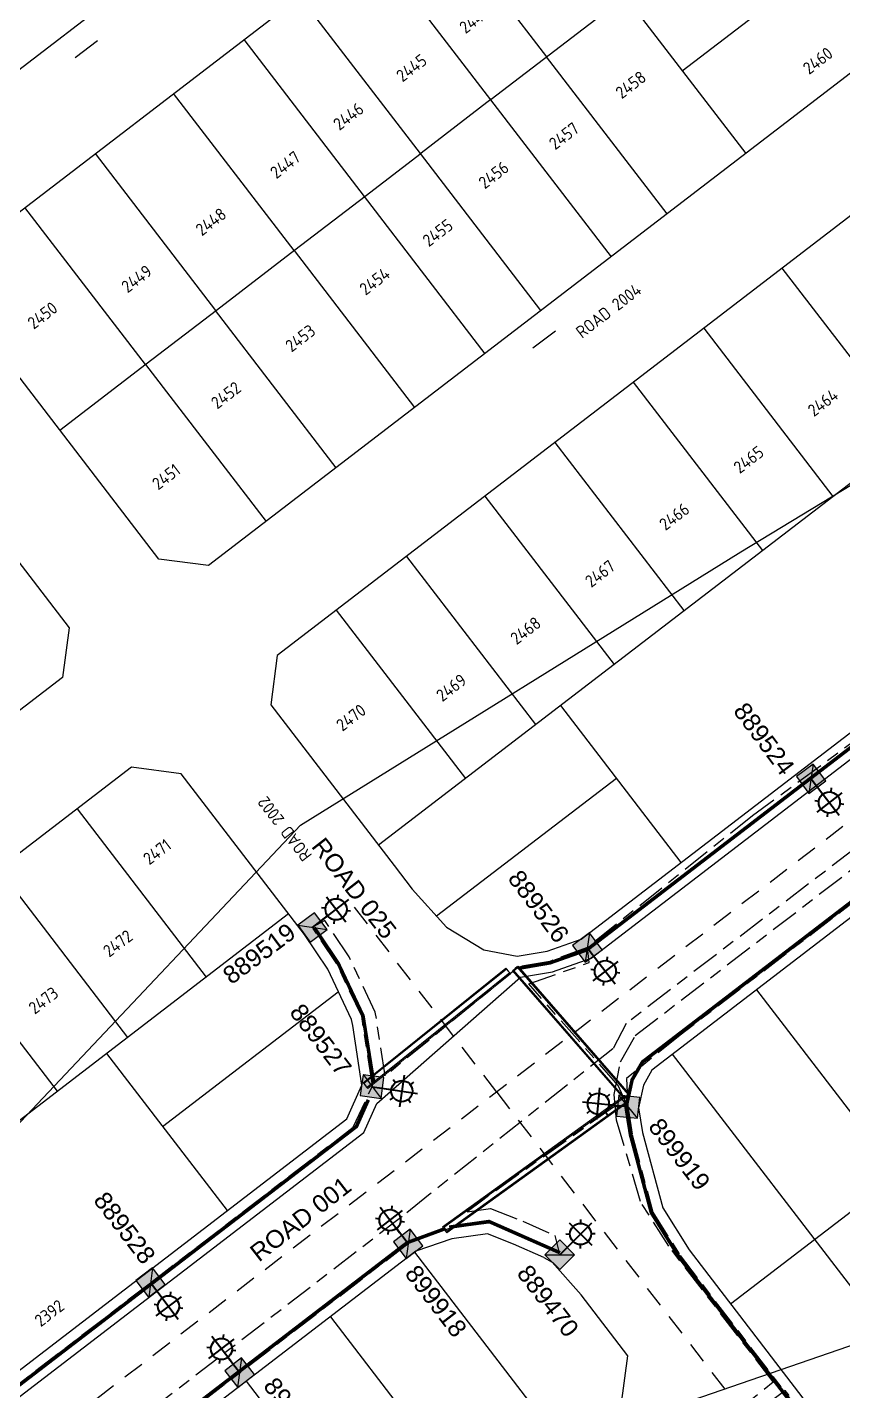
# Model space of a CAD drawing. Extents: x 296374 to 298792, y 6267790 to 6270844.
# Drawn here: x 298209.6 to 298324.9, y 6269736.8 to 6269929.7 of the extents above; entities that cross this region are included whole.
import ezdxf
from ezdxf.enums import TextEntityAlignment as Align

# ---------------------------------------------------------------- set-up
doc = ezdxf.new("R2010")
doc.units = 0
doc.linetypes.add('Cable Exist UG', pattern=[8.2, 4, -1.2, 1.8, -1.2])
doc.linetypes.add('Dash', pattern=[5, 3, -2])
doc.layers.get('0').update_dxf_attribs({"color": 6})
for name, color, linetype in [('_User Miscellaneous7', 7, 'Continuous'), ('_User_SL_Exist', 7, 'Continuous'), ('_User_xref', 6, 'Continuous'), ('Duct_SP_NEW', 2, 'Continuous'), ('Equip_SP_SL_EXT', 7, 'Continuous'), ('Mains_HV_NEW_U97', 2, 'Continuous'), ('Notes', 7, 'Continuous'), ('Notes_SP_MISC', 7, 'Continuous'), ('SupportsUG_SP_LV_SL_EXT', 7, 'Continuous'), ('UG_Details_SP_MISC', 7, 'Continuous'), ('X-Masterplan_LotLayout_P2$0$D-LO-LOTS-FUTURE', 251, 'Continuous'), ('X-Masterplan_LotLayout_P2$0$D-LO-Stage 1', 251, 'Continuous'), ('X-Masterplan_LotLayout_P2$0$D-LO-Stage 24', 251, 'Continuous'), ('X-Masterplan_LotLayout_P2$0$D-RD-Future_BDY', 251, 'Continuous'), ('X-Masterplan_LotLayout_P2$0$D-RD-P1_CL', 251, 'Dash'), ('X-Masterplan_LotLayout_P2$0$D-RD-Stage1_BDY', 251, 'Continuous'), ('X-Masterplan_LotLayout_P2$0$D-RD-Stage24_BDY', 252, 'Continuous'), ('XR-600340-P4-CI-DESIGN (06032016)$0$GN-ANNO-LOT-No.', 251, 'Continuous')]:
    doc.layers.add(name, color=color, linetype=linetype)
doc.layers.add('Viewports', color=6, linetype='Continuous', plot=False)
doc.styles.add('CDD_AN-ISOCP', font='isocp.shx')
doc.styles.add('COLUMN_LABEL', font='arial.ttf')
doc.styles.add('iecARIAL', font='arial.ttf', dxfattribs={"height": 2})
doc.styles.add('POLE_LABEL', font='arial.ttf')
doc.styles.get("Standard").update_dxf_attribs({"font": 'arial.ttf'})
doc.styles.add('XR-600340-P4-CI-DESIGN (06032016)$0$CDD_AN-ISOCP', font='isocp.shx')
doc.linetypes.add('Cable 1', pattern='A,7,-3,["//",Standard,S=1.5,R=0,X=-2.1,Y=-0.7],-0.001', length=10.001)

# ---------------------------------------------------------------- blocks, each defined once
blk = doc.blocks.new('XR-600340-P4-CI-DESIGN (06032016)')
at = {"layer": 'Defpoints', "flags": 128}
for points in [[(298216.33, 6269925.42), (298219.51, 6269927.86)], [(298281.07, 6269884.35), (298284.25, 6269886.78)]]:
    blk.add_lwpolyline(points, dxfattribs=at)
at = {"layer": 'Defpoints', "linetype": 'ByBlock', "insert": (298212.68, 6269747.8), "char_height": 1.75, "attachment_point": 5, "rotation": 37.4542, "style": 'XR-600340-P4-CI-DESIGN (06032016)$0$CDD_AN-ISOCP'}
blk.add_mtext('2392', dxfattribs=at)
at = {"layer": 'XR-600340-P4-CI-DESIGN (06032016)$0$GN-ANNO-LOT-No.', "linetype": 'ByBlock', "char_height": 1.75, "attachment_point": 5, "rotation": 37.4542, "style": 'XR-600340-P4-CI-DESIGN (06032016)$0$CDD_AN-ISOCP'}
for s, insert in [('2444', (298272.83, 6269930.81)), ('2445', (298263.9, 6269923.96)), ('2460', (298321.36, 6269924.98)), ('2458', (298294.91, 6269921.58)), ('2446', (298254.98, 6269917.11)), ('2457', (298285.46, 6269914.34)), ('2447', (298246.05, 6269910.26)), ('2456', (298275.52, 6269908.82)), ('2448', (298235.54, 6269902.2)), ('2455', (298267.61, 6269900.64)), ('2449', (298225.03, 6269894.13)), ('2454', (298258.69, 6269893.79)), ('2450', (298211.71, 6269888.95)), ('2453', (298248.18, 6269885.73)), ('2452', (298237.66, 6269877.66)), ('2464', (298322.09, 6269876.62)), ('2465', (298311.58, 6269868.55)), ('2451', (298229.21, 6269866.13)), ('2466', (298301.07, 6269860.49)), ('2467', (298290.56, 6269852.42)), ('2468', (298280.04, 6269844.36)), ('2469', (298269.53, 6269836.29)), ('2470', (298255.35, 6269832.06)), ('2471', (298227.93, 6269813.07)), ('2472', (298222.37, 6269800.1)), ('2473', (298211.85, 6269792.04))]:
    blk.add_mtext(s, dxfattribs=dict(at, insert=insert))
blk = doc.blocks.new('X-Masterplan_LotLayout_P2')
at = {"layer": 'X-Masterplan_LotLayout_P2$0$D-LO-LOTS-FUTURE'}
for p, q in [((298264.32, 6269756.42), (298285.63, 6269728.65)), ((298252.42, 6269747.29), (298273.73, 6269719.52)), ((298240.52, 6269738.16), (298261.83, 6269710.39))]:
    blk.add_line(p, q, dxfattribs=at)
at = {"layer": 'X-Masterplan_LotLayout_P2$0$D-LO-Stage 1'}
for p, q in [((298309.01, 6269749.11), (298369.3, 6269795.37)), ((298353.2, 6269740.79), (298312.72, 6269793.55)), ((298341.3, 6269731.66), (298300.82, 6269784.42))]:
    blk.add_line(p, q, dxfattribs=at)
at = {"layer": 'X-Masterplan_LotLayout_P2$0$D-LO-Stage 24'}
for p, q in [((298265.96, 6269947.75), (298283, 6269925.53)), ((298258.02, 6269941.66), (298275.07, 6269919.44)), ((298302.18, 6269923.54), (298324.39, 6269940.59)), ((298293.66, 6269934.65), (298311.16, 6269911.84)), ((298265.15, 6269911.83), (298248.11, 6269934.05)), ((298275.18, 6269919.53), (298294.06, 6269934.02)), ((298240.17, 6269927.96), (298257.22, 6269905.75)), ((298300.05, 6269903.32), (298283, 6269925.53)), ((298247.3, 6269898.14), (298230.26, 6269920.35)), ((298275.18, 6269919.53), (298265.26, 6269911.92)), ((298275.07, 6269919.44), (298292.11, 6269897.23)), ((298219.15, 6269911.83), (298236.19, 6269889.62)), ((298257.33, 6269905.83), (298265.26, 6269911.92)), ((298282.2, 6269889.62), (298265.15, 6269911.83)), ((298247.41, 6269898.22), (298257.33, 6269905.83)), ((298257.22, 6269905.75), (298274.26, 6269883.53)), ((298226.28, 6269882.01), (298209.23, 6269904.22)), ((298236.3, 6269889.7), (298247.41, 6269898.22)), ((298247.3, 6269898.14), (298264.34, 6269875.92)), ((298334.59, 6269871.84), (298316.32, 6269895.64)), ((298226.39, 6269882.09), (298236.3, 6269889.7)), ((298253.24, 6269867.4), (298236.19, 6269889.62)), ((298305.22, 6269887.12), (298323.48, 6269863.31)), ((298214.17, 6269872.72), (298226.39, 6269882.09)), ((298226.28, 6269882.01), (298243.32, 6269859.79)), ((298313.56, 6269855.7), (298295.3, 6269879.51)), ((298334.59, 6269871.84), (298259.21, 6269814.01)), ((298302.45, 6269847.18), (298284.19, 6269870.98)), ((298274.27, 6269863.38), (298292.54, 6269839.57)), ((298263.17, 6269854.85), (298281.43, 6269831.05)), ((298253.25, 6269847.24), (298271.51, 6269823.44)), ((298216.6, 6269819.12), (298234.86, 6269795.32)), ((298205.49, 6269810.6), (298223.75, 6269786.8)), ((298246.52, 6269804.27), (298162.16, 6269739.54)), ((298213.83, 6269779.19), (298195.57, 6269802.99))]:
    blk.add_line(p, q, dxfattribs=at)
at = {"layer": 'X-Masterplan_LotLayout_P2$0$D-RD-Future_BDY'}
for points in [[(298284.96, 6269833.76), (298302, 6269811.54)], [(298292.87, 6269823.45), (298267.44, 6269803.94)], [(298228.69, 6269774.2), (298253.54, 6269793.27)], [(298220.78, 6269784.52), (298237.82, 6269762.3)]]:
    blk.add_lwpolyline(points, dxfattribs=at)
at = {"layer": 'X-Masterplan_LotLayout_P2$0$D-RD-P1_CL', "flags": 128}
for points in [[(298408.22, 6269880.56), (297975.57, 6269548.61, -0.138523), (297900.31, 6269518.63), (297148.88, 6269440.3, 0.014342), (297035.12, 6269425.13), (297032.8, 6269424.75)], [(298275.94, 6269779.07), (298397.01, 6269621.26, -0.414214), (298394.61, 6269603.04), (298213.72, 6269464.25)]]:
    blk.add_lwpolyline(points, format="xyb", dxfattribs=at)
blk.add_lwpolyline([(298275.94, 6269779.07), (298255.08, 6269806.25)], dxfattribs=at)
at = {"layer": 'X-Masterplan_LotLayout_P2$0$D-RD-Stage1_BDY'}
blk.add_lwpolyline([(298401.2, 6269850.63), (298397.13, 6269855.91), (298370.86, 6269838.06, 0.014464), (298368.74, 6269836.54), (298297.89, 6269782.17)], format="xyb", dxfattribs=at)
at = {"layer": 'X-Masterplan_LotLayout_P2$0$D-RD-Stage1_BDY', "flags": 128}
for points in [[(298297.89, 6269782.17), (298296.71, 6269780.06), (298296, 6269776.85), (298296.57, 6269773.35), (298299.42, 6269762.7)], [(298282.62, 6269755.65), (298278.3, 6269757.57), (298274.65, 6269759.01), (298269.62, 6269758.3), (298264.51, 6269756.56)], [(298264.51, 6269756.56), (298112, 6269639.55), (298111.07, 6269632.53), (298126.29, 6269612.7), (298133.3, 6269611.78), (298293.56, 6269734.74), (298294.49, 6269741.75), (298287.87, 6269750.37)]]:
    blk.add_lwpolyline(points, dxfattribs=at)
at = {"layer": 'X-Masterplan_LotLayout_P2$0$D-RD-Stage1_BDY'}
for points in [[(298299.42, 6269762.7), (298303.14, 6269756.76)], [(298282.62, 6269755.65), (298283.81, 6269754.99), (298287.87, 6269750.37)], [(298303.14, 6269756.76), (298326.36, 6269726.5)]]:
    blk.add_lwpolyline(points, dxfattribs=at)
at = {"layer": 'X-Masterplan_LotLayout_P2$0$D-RD-Stage24_BDY'}
for points in [[(298170.34, 6269929.84), (298184.34, 6269911.59), (298191.35, 6269910.67), (298285.58, 6269982.96), (298286.5, 6269989.97), (298272.5, 6270008.22), (298258.5, 6270026.47), (298251.49, 6270027.39), (298157.26, 6269955.1), (298156.34, 6269948.09)], [(298201.09, 6269897.98), (298295.32, 6269970.27), (298302.33, 6269969.35), (298330.33, 6269932.85), (298329.4, 6269925.84), (298235.18, 6269853.55), (298228.17, 6269854.47), (298200.17, 6269890.97)], [(298187.47, 6269881.23), (298215.47, 6269844.73), (298214.55, 6269837.72), (298138.13, 6269779.08), (298131.11, 6269780.01), (298103.11, 6269816.5), (298104.04, 6269823.51), (298180.46, 6269882.15)]]:
    blk.add_lwpolyline(points, close=True, dxfattribs=at)
blk.add_lwpolyline([(298361.17, 6269928.79), (298360.56, 6269929.58), (298348.46, 6269920.29), (298244.92, 6269840.85), (298244, 6269833.84), (298261.43, 6269811.12), (298264, 6269807.76), (298268.84, 6269802.39), (298268.84, 6269802.39), (298274.12, 6269799.18), (298278.82, 6269798.28), (298283.07, 6269799.01), (298287.87, 6269800.7), (298384.66, 6269874.96, 0.015634), (298391.73, 6269880.75)], format="xyb", dxfattribs=at)
at = {"layer": 'X-Masterplan_LotLayout_P2$0$D-RD-Stage24_BDY', "flags": 128}
blk.add_lwpolyline([(298183.17, 6269720.37), (298254.73, 6269775.27), (298256.86, 6269780.07), (298255.61, 6269788.48), (298255.4, 6269789.35), (298252.04, 6269796.46), (298248.74, 6269801.38), (298245.3, 6269805.85), (298231.3, 6269824.1), (298224.29, 6269825.03), (298147.86, 6269766.39), (298146.94, 6269759.38), (298176.16, 6269721.29)], close=True, dxfattribs=at)
blk = doc.blocks.new('SL_LANTERN_EXT')
at = {"lineweight": 40}
for p, q in [((0, 1.97), (0, 6.47)), ((-2.25, 4.22), (2.25, 4.22)), ((-1.46, 5.68), (-1.06, 5.28)), ((1.46, 5.68), (1.06, 5.28)), ((-1.46, 2.76), (-1.06, 3.16)), ((0, 0), (0, 2.72)), ((1.46, 2.76), (1.06, 3.16))]:
    blk.add_line(p, q, dxfattribs=at)
blk.add_circle((0, 4.22), 1.5, dxfattribs=at)
at = {"style": 'iecARIAL', "flags": 8}
blk.add_attdef('ASSET_NUM', (1.5, 1.5), '', height=2.5, dxfattribs=at)
for tag, p, height, flags in [('OPERATING_VOLTAGE', (0.98, -1.65), 0.2, 9), ('ORIENTATION', (0.98, -1.85), 0.2, 9), ('OWNED_BY', (0.98, -2.05), 0.2, 9), ('CONSTRUCTED_VOLTAGE', (0.98, -0.65), 0.2, 9), ('CONTROL_TYPE', (0.98, -0.85), 0.2, 9), ('LANTERN_PURPOSE', (0.98, -1.05), 0.2, 9), ('LANTERN_TYPE', (0.98, -1.25), 0.2, 9), ('NO_PHASES', (0.98, -1.45), 0.2, 9), ('LNUMBER', (2.18, -3.25), 2.5, 8), ('STATE', (0.98, -2.25), 0.2, 9), ('USAGE', (0.98, -2.45), 0.2, 9), ('CEXIST', (0.98, -2.65), 0.2, 9), ('CNEW', (0.98, -2.85), 0.2, 9), ('CNUMBER', (0.98, -3.05), 0.2, 9), ('CREMOVE', (0.98, -3.25), 0.2, 9), ('CREPLACE', (0.98, -3.45), 0.2, 9), ('LKINGHEIGHT', (0.98, -3.65), 0.2, 9), ('LBRACKET', (0.98, -3.85), 0.2, 9), ('LBRACKETVOCAB', (0.98, -4.05), 0.2, 9), ('LCATEGORY', (0.98, -4.25), 0.2, 9), ('LCHARGE1', (0.98, -4.45), 0.2, 9), ('LCHARGE1PERCENT', (0.98, -4.65), 0.2, 9), ('LCHARGE2', (0.98, -4.85), 0.2, 9), ('LCHARGE2PERCENT', (0.98, -5.05), 0.2, 9), ('LCHARGE3', (0.98, -5.25), 0.2, 9), ('LCHARGE3PERCENT', (0.98, -5.45), 0.2, 9), ('LEXIST', (0.98, -5.65), 0.2, 9), ('LLAMP', (0.98, -5.85), 0.2, 9), ('LLAMPVOCAB', (0.98, -6.05), 0.2, 9), ('LMAST', (0.98, -6.25), 0.2, 9), ('LMASTVOCAB', (0.98, -6.45), 0.2, 9), ('LNEW', (0.98, -6.65), 0.2, 9), ('LANTNUMBER', (0.98, -6.85), 0.2, 9), ('LOUTREACH', (0.98, -7.25), 0.2, 9), ('LOUTREACHVOCAB', (0.98, -7.45), 0.2, 9), ('LRATECODE', (0.98, -7.65), 0.2, 9), ('LREMOVE', (0.98, -7.85), 0.2, 9), ('STREETNAME', (0.98, -9.25), 0.2, 9), ('SUBURB', (0.98, -9.45), 0.2, 1), ('LREPLACE', (0.98, -8.05), 0.2, 9), ('LTYPE', (0.98, -8.25), 0.2, 9), ('LTYPEVOCAB', (0.98, -8.45), 0.2, 9), ('LEGEND', (0.98, -8.65), 0.2, 9), ('LOCATION', (0.98, -8.85), 0.2, 9), ('NOTES', (0.98, -9.05), 0.2, 9)]:
    blk.add_attdef(tag, p, '', height=height, dxfattribs=dict(flags=flags))
blk = doc.blocks.new('COLUMN_EXT')
blk.add_hatch(color=256).paths.add_polyline_path([(-1.49, 1.48), (-1.49, -1.49), (1.48, -1.49), (1.48, 1.48)])
blk.add_lwpolyline([(-1.49, -1.49), (1.48, -1.49), (1.48, 1.48), (-1.49, 1.48)], close=True)
for tag, height, style, flags, p in [('ASSET_NUM', 2.5, 'COLUMN_LABEL', 8, (2, 2)), ('STRUCTURE_PLANT_NUMBER', 0.2, 'POLE_LABEL', 9, (1.81, 0.03)), ('STREET_CODE', 0.2, 'COLUMN_LABEL', 9, (1.81, -0.2))]:
    blk.add_attdef(tag, text='', height=height, dxfattribs=dict(style=style, flags=flags)).set_placement(p, align=Align.MIDDLE_LEFT)
at = {"flags": 9}
for tag, p in [('COLUMN_TYPE', (1.81, -0.4)), ('OWNED_BY', (1.81, -0.6)), ('STATE', (1.81, -0.8)), ('USAGE', (1.81, -1)), ('STREETNAME', (1.81, -1.6)), ('SUBURB', (1.81, -1.8)), ('LEGEND', (1.81, -1.2)), ('LOCATION', (1.81, -1.4)), ('NOTES', (1.81, -2))]:
    blk.add_attdef(tag, text='', height=0.2, dxfattribs=at).set_placement(p, align=Align.MIDDLE_LEFT)
at = {"flags": 1}
blk.add_attdef('Z', (1.81, -2.35), '', height=0.2, dxfattribs=at)
blk = doc.blocks.new('*U78')
at = {"lineweight": 40}
for p, q in [((-4.19, -2.3), (-4.24, 2.2)), ((-5.69, 1.39), (-5.29, 1)), ((-2.78, 1.43), (-3.17, 1.02)), ((0, 0), (-2.72, -0.03)), ((-1.97, -0.02), (-6.47, -0.07)), ((-5.66, -1.52), (-5.27, -1.12)), ((-2.74, -1.49), (-3.14, -1.1))]:
    blk.add_line(p, q, dxfattribs=at)
blk.add_circle((-4.22, -0.05), 1.5, dxfattribs=at)
at = {"style": 'iecARIAL', "flags": 8}
blk.add_attdef('ASSET_NUM', (1.5, 1.5), '', height=2.5, dxfattribs=at)
for tag, p, height, flags in [('OPERATING_VOLTAGE', (0.98, -1.65), 0.2, 9), ('ORIENTATION', (0.98, -1.85), 0.2, 9), ('OWNED_BY', (0.98, -2.05), 0.2, 9), ('CONSTRUCTED_VOLTAGE', (0.98, -0.65), 0.2, 9), ('CONTROL_TYPE', (0.98, -0.85), 0.2, 9), ('LANTERN_PURPOSE', (0.98, -1.05), 0.2, 9), ('LANTERN_TYPE', (0.98, -1.25), 0.2, 9), ('NO_PHASES', (0.98, -1.45), 0.2, 9), ('LNUMBER', (2.18, -3.25), 2.5, 8), ('STATE', (0.98, -2.25), 0.2, 9), ('USAGE', (0.98, -2.45), 0.2, 9), ('CEXIST', (0.98, -2.65), 0.2, 9), ('CNEW', (0.98, -2.85), 0.2, 9), ('CNUMBER', (0.98, -3.05), 0.2, 9), ('CREMOVE', (0.98, -3.25), 0.2, 9), ('CREPLACE', (0.98, -3.45), 0.2, 9), ('LKINGHEIGHT', (0.98, -3.65), 0.2, 9), ('LBRACKET', (0.98, -3.85), 0.2, 9), ('LBRACKETVOCAB', (0.98, -4.05), 0.2, 9), ('LCATEGORY', (0.98, -4.25), 0.2, 9), ('LCHARGE1', (0.98, -4.45), 0.2, 9), ('LCHARGE1PERCENT', (0.98, -4.65), 0.2, 9), ('LCHARGE2', (0.98, -4.85), 0.2, 9), ('LCHARGE2PERCENT', (0.98, -5.05), 0.2, 9), ('LCHARGE3', (0.98, -5.25), 0.2, 9), ('LCHARGE3PERCENT', (0.98, -5.45), 0.2, 9), ('LEXIST', (0.98, -5.65), 0.2, 9), ('LLAMP', (0.98, -5.85), 0.2, 9), ('LLAMPVOCAB', (0.98, -6.05), 0.2, 9), ('LMAST', (0.98, -6.25), 0.2, 9), ('LMASTVOCAB', (0.98, -6.45), 0.2, 9), ('LNEW', (0.98, -6.65), 0.2, 9), ('LANTNUMBER', (0.98, -6.85), 0.2, 9), ('LOUTREACH', (0.98, -7.25), 0.2, 9), ('LOUTREACHVOCAB', (0.98, -7.45), 0.2, 9), ('LRATECODE', (0.98, -7.65), 0.2, 9), ('LREMOVE', (0.98, -7.85), 0.2, 9), ('STREETNAME', (0.98, -9.25), 0.2, 9), ('SUBURB', (0.98, -9.45), 0.2, 1), ('LREPLACE', (0.98, -8.05), 0.2, 9), ('LTYPE', (0.98, -8.25), 0.2, 9), ('LTYPEVOCAB', (0.98, -8.45), 0.2, 9), ('LEGEND', (0.98, -8.65), 0.2, 9), ('LOCATION', (0.98, -8.85), 0.2, 9), ('NOTES', (0.98, -9.05), 0.2, 9)]:
    blk.add_attdef(tag, p, '', height=height, dxfattribs=dict(flags=flags))
blk = doc.blocks.new('*U79')
at = {"lineweight": 40}
for p, q in [((-1.39, 1.39), (-4.58, 4.57)), ((-4.58, 1.38), (-1.4, 4.57)), ((-2.99, 5.04), (-2.99, 4.48)), ((-5.05, 2.97), (-4.49, 2.97)), ((-0.93, 2.98), (-1.49, 2.98)), ((-2.98, 0.91), (-2.99, 1.48)), ((0, 0), (-1.93, 1.92))]:
    blk.add_line(p, q, dxfattribs=at)
blk.add_circle((-2.99, 2.98), 1.5, dxfattribs=at)
at = {"style": 'iecARIAL', "flags": 8}
blk.add_attdef('ASSET_NUM', (1.5, 1.5), '', height=2.5, dxfattribs=at)
for tag, p, height, flags in [('OPERATING_VOLTAGE', (0.98, -1.65), 0.2, 9), ('ORIENTATION', (0.98, -1.85), 0.2, 9), ('OWNED_BY', (0.98, -2.05), 0.2, 9), ('CONSTRUCTED_VOLTAGE', (0.98, -0.65), 0.2, 9), ('CONTROL_TYPE', (0.98, -0.85), 0.2, 9), ('LANTERN_PURPOSE', (0.98, -1.05), 0.2, 9), ('LANTERN_TYPE', (0.98, -1.25), 0.2, 9), ('NO_PHASES', (0.98, -1.45), 0.2, 9), ('LNUMBER', (2.18, -3.25), 2.5, 8), ('STATE', (0.98, -2.25), 0.2, 9), ('USAGE', (0.98, -2.45), 0.2, 9), ('CEXIST', (0.98, -2.65), 0.2, 9), ('CNEW', (0.98, -2.85), 0.2, 9), ('CNUMBER', (0.98, -3.05), 0.2, 9), ('CREMOVE', (0.98, -3.25), 0.2, 9), ('CREPLACE', (0.98, -3.45), 0.2, 9), ('LKINGHEIGHT', (0.98, -3.65), 0.2, 9), ('LBRACKET', (0.98, -3.85), 0.2, 9), ('LBRACKETVOCAB', (0.98, -4.05), 0.2, 9), ('LCATEGORY', (0.98, -4.25), 0.2, 9), ('LCHARGE1', (0.98, -4.45), 0.2, 9), ('LCHARGE1PERCENT', (0.98, -4.65), 0.2, 9), ('LCHARGE2', (0.98, -4.85), 0.2, 9), ('LCHARGE2PERCENT', (0.98, -5.05), 0.2, 9), ('LCHARGE3', (0.98, -5.25), 0.2, 9), ('LCHARGE3PERCENT', (0.98, -5.45), 0.2, 9), ('LEXIST', (0.98, -5.65), 0.2, 9), ('LLAMP', (0.98, -5.85), 0.2, 9), ('LLAMPVOCAB', (0.98, -6.05), 0.2, 9), ('LMAST', (0.98, -6.25), 0.2, 9), ('LMASTVOCAB', (0.98, -6.45), 0.2, 9), ('LNEW', (0.98, -6.65), 0.2, 9), ('LANTNUMBER', (0.98, -6.85), 0.2, 9), ('LOUTREACH', (0.98, -7.25), 0.2, 9), ('LOUTREACHVOCAB', (0.98, -7.45), 0.2, 9), ('LRATECODE', (0.98, -7.65), 0.2, 9), ('LREMOVE', (0.98, -7.85), 0.2, 9), ('STREETNAME', (0.98, -9.25), 0.2, 9), ('SUBURB', (0.98, -9.45), 0.2, 1), ('LREPLACE', (0.98, -8.05), 0.2, 9), ('LTYPE', (0.98, -8.25), 0.2, 9), ('LTYPEVOCAB', (0.98, -8.45), 0.2, 9), ('LEGEND', (0.98, -8.65), 0.2, 9), ('LOCATION', (0.98, -8.85), 0.2, 9), ('NOTES', (0.98, -9.05), 0.2, 9)]:
    blk.add_attdef(tag, p, '', height=height, dxfattribs=dict(flags=flags))
blk = doc.blocks.new('*U74')
at = {"lineweight": 40}
for p, q in [((-0.02, 1.97), (-0.07, 6.47)), ((-2.3, 4.19), (2.2, 4.24)), ((-1.52, 5.66), (-1.12, 5.27)), ((1.39, 5.69), (1, 5.29)), ((-1.49, 2.74), (-1.1, 3.14)), ((0, 0), (-0.03, 2.72)), ((1.43, 2.78), (1.02, 3.17))]:
    blk.add_line(p, q, dxfattribs=at)
blk.add_circle((-0.05, 4.22), 1.5, dxfattribs=at)
at = {"style": 'iecARIAL', "flags": 8}
blk.add_attdef('ASSET_NUM', (1.5, 1.5), '', height=2.5, dxfattribs=at)
for tag, p, height, flags in [('OPERATING_VOLTAGE', (0.98, -1.65), 0.2, 9), ('ORIENTATION', (0.98, -1.85), 0.2, 9), ('OWNED_BY', (0.98, -2.05), 0.2, 9), ('CONSTRUCTED_VOLTAGE', (0.98, -0.65), 0.2, 9), ('CONTROL_TYPE', (0.98, -0.85), 0.2, 9), ('LANTERN_PURPOSE', (0.98, -1.05), 0.2, 9), ('LANTERN_TYPE', (0.98, -1.25), 0.2, 9), ('NO_PHASES', (0.98, -1.45), 0.2, 9), ('LNUMBER', (2.18, -3.25), 2.5, 8), ('STATE', (0.98, -2.25), 0.2, 9), ('USAGE', (0.98, -2.45), 0.2, 9), ('CEXIST', (0.98, -2.65), 0.2, 9), ('CNEW', (0.98, -2.85), 0.2, 9), ('CNUMBER', (0.98, -3.05), 0.2, 9), ('CREMOVE', (0.98, -3.25), 0.2, 9), ('CREPLACE', (0.98, -3.45), 0.2, 9), ('LKINGHEIGHT', (0.98, -3.65), 0.2, 9), ('LBRACKET', (0.98, -3.85), 0.2, 9), ('LBRACKETVOCAB', (0.98, -4.05), 0.2, 9), ('LCATEGORY', (0.98, -4.25), 0.2, 9), ('LCHARGE1', (0.98, -4.45), 0.2, 9), ('LCHARGE1PERCENT', (0.98, -4.65), 0.2, 9), ('LCHARGE2', (0.98, -4.85), 0.2, 9), ('LCHARGE2PERCENT', (0.98, -5.05), 0.2, 9), ('LCHARGE3', (0.98, -5.25), 0.2, 9), ('LCHARGE3PERCENT', (0.98, -5.45), 0.2, 9), ('LEXIST', (0.98, -5.65), 0.2, 9), ('LLAMP', (0.98, -5.85), 0.2, 9), ('LLAMPVOCAB', (0.98, -6.05), 0.2, 9), ('LMAST', (0.98, -6.25), 0.2, 9), ('LMASTVOCAB', (0.98, -6.45), 0.2, 9), ('LNEW', (0.98, -6.65), 0.2, 9), ('LANTNUMBER', (0.98, -6.85), 0.2, 9), ('LOUTREACH', (0.98, -7.25), 0.2, 9), ('LOUTREACHVOCAB', (0.98, -7.45), 0.2, 9), ('LRATECODE', (0.98, -7.65), 0.2, 9), ('LREMOVE', (0.98, -7.85), 0.2, 9), ('STREETNAME', (0.98, -9.25), 0.2, 9), ('SUBURB', (0.98, -9.45), 0.2, 1), ('LREPLACE', (0.98, -8.05), 0.2, 9), ('LTYPE', (0.98, -8.25), 0.2, 9), ('LTYPEVOCAB', (0.98, -8.45), 0.2, 9), ('LEGEND', (0.98, -8.65), 0.2, 9), ('LOCATION', (0.98, -8.85), 0.2, 9), ('NOTES', (0.98, -9.05), 0.2, 9)]:
    blk.add_attdef(tag, p, '', height=height, dxfattribs=dict(flags=flags))
blk = doc.blocks.new('*U75')
at = {"lineweight": 40}
for p, q in [((-5.78, 0.64), (-5.32, 0.3)), ((-3.8, -2.82), (-4.45, 1.63)), ((-2.89, 1.06), (-3.23, 0.6)), ((0, 0), (-2.64, -0.38)), ((-1.9, -0.27), (-6.35, -0.92)), ((-5.36, -2.25), (-5.02, -1.8)), ((-2.47, -1.83), (-2.92, -1.49))]:
    blk.add_line(p, q, dxfattribs=at)
blk.add_circle((-4.12, -0.6), 1.5, dxfattribs=at)
at = {"style": 'iecARIAL', "flags": 8}
blk.add_attdef('ASSET_NUM', (1.5, 1.5), '', height=2.5, dxfattribs=at)
for tag, p, height, flags in [('OPERATING_VOLTAGE', (0.98, -1.65), 0.2, 9), ('ORIENTATION', (0.98, -1.85), 0.2, 9), ('OWNED_BY', (0.98, -2.05), 0.2, 9), ('CONSTRUCTED_VOLTAGE', (0.98, -0.65), 0.2, 9), ('CONTROL_TYPE', (0.98, -0.85), 0.2, 9), ('LANTERN_PURPOSE', (0.98, -1.05), 0.2, 9), ('LANTERN_TYPE', (0.98, -1.25), 0.2, 9), ('NO_PHASES', (0.98, -1.45), 0.2, 9), ('LNUMBER', (2.18, -3.25), 2.5, 8), ('STATE', (0.98, -2.25), 0.2, 9), ('USAGE', (0.98, -2.45), 0.2, 9), ('CEXIST', (0.98, -2.65), 0.2, 9), ('CNEW', (0.98, -2.85), 0.2, 9), ('CNUMBER', (0.98, -3.05), 0.2, 9), ('CREMOVE', (0.98, -3.25), 0.2, 9), ('CREPLACE', (0.98, -3.45), 0.2, 9), ('LKINGHEIGHT', (0.98, -3.65), 0.2, 9), ('LBRACKET', (0.98, -3.85), 0.2, 9), ('LBRACKETVOCAB', (0.98, -4.05), 0.2, 9), ('LCATEGORY', (0.98, -4.25), 0.2, 9), ('LCHARGE1', (0.98, -4.45), 0.2, 9), ('LCHARGE1PERCENT', (0.98, -4.65), 0.2, 9), ('LCHARGE2', (0.98, -4.85), 0.2, 9), ('LCHARGE2PERCENT', (0.98, -5.05), 0.2, 9), ('LCHARGE3', (0.98, -5.25), 0.2, 9), ('LCHARGE3PERCENT', (0.98, -5.45), 0.2, 9), ('LEXIST', (0.98, -5.65), 0.2, 9), ('LLAMP', (0.98, -5.85), 0.2, 9), ('LLAMPVOCAB', (0.98, -6.05), 0.2, 9), ('LMAST', (0.98, -6.25), 0.2, 9), ('LMASTVOCAB', (0.98, -6.45), 0.2, 9), ('LNEW', (0.98, -6.65), 0.2, 9), ('LANTNUMBER', (0.98, -6.85), 0.2, 9), ('LOUTREACH', (0.98, -7.25), 0.2, 9), ('LOUTREACHVOCAB', (0.98, -7.45), 0.2, 9), ('LRATECODE', (0.98, -7.65), 0.2, 9), ('LREMOVE', (0.98, -7.85), 0.2, 9), ('STREETNAME', (0.98, -9.25), 0.2, 9), ('SUBURB', (0.98, -9.45), 0.2, 1), ('LREPLACE', (0.98, -8.05), 0.2, 9), ('LTYPE', (0.98, -8.25), 0.2, 9), ('LTYPEVOCAB', (0.98, -8.45), 0.2, 9), ('LEGEND', (0.98, -8.65), 0.2, 9), ('LOCATION', (0.98, -8.85), 0.2, 9), ('NOTES', (0.98, -9.05), 0.2, 9)]:
    blk.add_attdef(tag, p, '', height=height, dxfattribs=dict(flags=flags))

msp = doc.modelspace()

# ---------------------------------------------------------------- linework, layer by layer
at = {"layer": '_User Miscellaneous7', "linetype": 'Cable Exist UG'}
for points in [[(298457.5, 6269911.97), (298416.65, 6269880.33), (298394.15, 6269862.85), (298367.87, 6269845), (298365.63, 6269843.39), (298294.26, 6269788.78), (298292.36, 6269785.17), (298266.32, 6269764.51), (298266.32, 6269764.51), (298262.56, 6269761.45), (298112.65, 6269646.09), (298112.65, 6269646.09), (298109.63, 6269643.73), (298093.66, 6269630.07), (298090.04, 6269630.95), (298087.54, 6269629.12)], [(298301.05, 6269726.69), (298315.04, 6269738.1), (298315.04, 6269738.1), (298300.28, 6269757.28), (298296.27, 6269763.6), (298292.9, 6269775.12), (298292.55, 6269778.74), (298293.47, 6269783.36), (298295.54, 6269787.09), (298366.83, 6269841.78), (298369.01, 6269843.36), (298395.32, 6269861.23), (298417.88, 6269878.75), (298461.56, 6269912.61), (298465.59, 6269912.55), (298469.73, 6269912.18), (298473.11, 6269910.96)], [(298448.82, 6269790.57), (298391.22, 6269746.97), (298382.18, 6269743.08), (298337.26, 6269710.13), (298316.75, 6269736.87), (298301.42, 6269725.13), (298282.15, 6269710.34), (298260.14, 6269693.46), (298258.83, 6269686.51), (298275.62, 6269664.65), (298280.43, 6269667.52)]]:
    msp.add_lwpolyline(points, dxfattribs=at)
at = {"layer": '_User_SL_Exist', "color": 7, "linetype": 'Cable Exist UG'}
for points in [[(298412.46, 6269901.65), (298385.44, 6269873.68), (298361.12, 6269855.03), (298328.38, 6269830.08), (298312.12, 6269818.17), (298288.77, 6269799.52), (298283.45, 6269797.56), (298279.08, 6269796.8), (298260.19, 6269781.38), (298258.78, 6269790.39), (298255.09, 6269798.19), (298251.64, 6269803.33), (298249.89, 6269802.38)], [(298191.26, 6269724.71), (298227.01, 6269752.13), (298255.63, 6269774.09), (298258.36, 6269779.93), (298258.34, 6269780.3), (298256.85, 6269789.79), (298253.34, 6269797.2), (298249.98, 6269802.21), (298249.89, 6269802.38)], [(298294.49, 6269777), (298293.11, 6269780), (298280.47, 6269794.39), (298289.03, 6269797.4), (298288.77, 6269799.52)], [(298294.48, 6269777.07), (298295.1, 6269773.04), (298298.03, 6269762.1), (298301.87, 6269755.96), (298321.44, 6269730.44), (298311.13, 6269722.53), (298302.88, 6269723.61), (298262.23, 6269692.42), (298261.14, 6269684.18), (298273.42, 6269668.17), (298280.41, 6269667.83)]]:
    msp.add_lwpolyline(points, dxfattribs=at)
msp.add_lwpolyline([(298431.57, 6269883.65), (298398.06, 6269858.04), (298372.08, 6269840.74), (298370.02, 6269839.3, 0.014464), (298367.83, 6269837.73), (298336.41, 6269813.6), (298301.89, 6269787.13), (298294.3, 6269780.97), (298294.48, 6269777.07), (298292.44, 6269776.95), (298273.96, 6269763.8), (298271.75, 6269762.14), (298275.07, 6269762.61), (298279.65, 6269760.8), (298284.18, 6269758.78), (298284.79, 6269756.32), (298278.88, 6269758.96), (298274.83, 6269760.55), (298269.27, 6269759.76), (298263.84, 6269757.92), (298263.42, 6269757.6), (298110.59, 6269640.36)], format="xyb", dxfattribs=at)
at = {"layer": 'Duct_SP_NEW', "lineweight": 0}
for p, q in [((298257.07, 6269780.39), (298277.23, 6269796.61)), ((298257.73, 6269779.58), (298277.88, 6269795.8)), ((298277.23, 6269796.61), (298277.55, 6269796.2)), ((298277.88, 6269795.8), (298277.55, 6269796.2)), ((298278.17, 6269796.21), (298278.57, 6269796.55)), ((298278.17, 6269796.21), (298293.92, 6269778.14)), ((298278.96, 6269796.9), (298278.57, 6269796.55)), ((298278.96, 6269796.9), (298294.7, 6269778.83)), ((298257.07, 6269780.39), (298257.4, 6269779.99)), ((298257.73, 6269779.58), (298257.4, 6269779.99)), ((298268.26, 6269760.01), (298293.97, 6269778.54)), ((298293.92, 6269778.14), (298294.31, 6269778.48)), ((298293.97, 6269778.54), (298294.28, 6269778.12)), ((298294.7, 6269778.83), (298294.31, 6269778.48)), ((298268.87, 6269759.16), (298294.58, 6269777.69)), ((298294.58, 6269777.69), (298294.28, 6269778.12)), ((298268.26, 6269760.01), (298268.56, 6269759.59)), ((298268.87, 6269759.16), (298268.56, 6269759.59))]:
    msp.add_line(p, q, dxfattribs=at)
at = {"layer": 'Mains_HV_NEW_U97', "linetype": 'Cable 1', "lineweight": -3, "ltscale": 0.95, "flags": 128}
msp.add_lwpolyline([(298080.25, 6269978.14), (298074.59, 6269982.22), (298070.23, 6269987.9), (297993.27, 6269928.85), (297997.97, 6269922.53), (298006.21, 6269921.44), (298166.6, 6269712.39), (298165.36, 6269702.94), (298257.16, 6269773.37), (298258.98, 6269777.45), (298279.33, 6269795.32), (298283.83, 6269796.1), (298289.31, 6269798.03), (298293.16, 6269800.98), (298382.6, 6269869.6), (298386.48, 6269872.58, 0.055907), (298409.24, 6269894.33), (298428.85, 6269868.66)], format="xyb", dxfattribs=at)
at = {"layer": 'Notes', "flags": 128}
for points, elevation in [([(298320.72, 6269825.47), (298320.11, 6269821.32)], 10.5), ([(298227.28, 6269754.23), (298226.73, 6269750.06)], 21)]:
    msp.add_lwpolyline(points, dxfattribs=dict(at, elevation=elevation))
for points in [[(298247.81, 6269802.69), (298251.97, 6269802.08)], [(298289.07, 6269801.6), (298288.46, 6269797.44)], [(298257.07, 6269781.54), (298259.59, 6269778.18)], [(298295.85, 6269775.37), (298293.21, 6269778.64)], [(298263.69, 6269759.68), (298263.15, 6269755.52)], [(298282.76, 6269756.04), (298286.96, 6269756.05)], [(298239.86, 6269741.46), (298239.31, 6269737.3)]]:
    msp.add_lwpolyline(points, dxfattribs=at)
at = {"layer": 'UG_Details_SP_MISC'}
for p, q in [((298277.33, 6269796.48), (298257.17, 6269780.27)), ((298277.78, 6269795.92), (298257.63, 6269779.71)), ((298277.33, 6269796.48), (298277.55, 6269796.2)), ((298277.78, 6269795.92), (298277.55, 6269796.2)), ((298278.3, 6269796.32), (298278.57, 6269796.55)), ((298294.04, 6269778.25), (298278.3, 6269796.32)), ((298278.84, 6269796.79), (298278.57, 6269796.55)), ((298294.58, 6269778.72), (298278.84, 6269796.79)), ((298257.17, 6269780.27), (298257.4, 6269779.99)), ((298257.63, 6269779.71), (298257.4, 6269779.99)), ((298268.46, 6269759.98), (298294.07, 6269778.41)), ((298294.04, 6269778.25), (298294.31, 6269778.48)), ((298294.07, 6269778.41), (298294.28, 6269778.12)), ((298294.58, 6269778.72), (298294.31, 6269778.48)), ((298268.88, 6269759.4), (298294.49, 6269777.82)), ((298294.49, 6269777.82), (298294.28, 6269778.12)), ((298268.46, 6269759.98), (298268.67, 6269759.69)), ((298268.88, 6269759.4), (298268.67, 6269759.69))]:
    msp.add_line(p, q, dxfattribs=at)
at = {"layer": 'UG_Details_SP_MISC', "lineweight": 0, "const_width": 0.5, "flags": 128}
for points in [[(298279.11, 6269796.6), (298283.5, 6269797.36), (298288.69, 6269799.19), (298292.37, 6269802.01), (298381.8, 6269870.63)], [(298294.45, 6269777.87), (298295.1, 6269780.82), (298296.56, 6269783.33), (298367.73, 6269837.9), (298369.88, 6269839.46), (298396.1, 6269857.26)], [(298250.15, 6269802.33), (298253.52, 6269797.3), (298257.04, 6269789.86), (298258.55, 6269780.41)], [(298034.19, 6269607.53), (298035.55, 6269607.4), (298040.1, 6269608.47), (298100.22, 6269654.61), (298256.11, 6269774.2), (298257.79, 6269777.98)], [(298318, 6269734.6), (298301.72, 6269755.77), (298297.81, 6269762.01), (298294.87, 6269772.99), (298294.24, 6269776.9), (298294.45, 6269777.87)], [(298269.22, 6269759.96), (298274.86, 6269760.76), (298284.89, 6269756.34)], [(298110.96, 6269640.89), (298263.29, 6269757.77), (298268.52, 6269759.7)]]:
    msp.add_lwpolyline(points, dxfattribs=at)
at = {"layer": 'Viewports', "lineweight": -3, "flags": 128}
msp.add_lwpolyline([(298173.77, 6269737.97), (298248.22, 6269816.81), (298310.48, 6269855.49), (298464.92, 6269949.25), (298601.92, 6269925.71), (298353.2, 6269752.58), (298234.78, 6269711.71), (298171.8, 6269663.89), (298115.62, 6269735.12), (298006.49, 6269879.83), (298043.84, 6269907.1)], close=True, dxfattribs=at)

# ---------------------------------------------------------------- block references
at = {"layer": '_User_xref', "color": 6}
msp.add_blockref('X-Masterplan_LotLayout_P2', (0, 0), dxfattribs=at)
at = {"layer": '_User_xref', "color": 6, "lineweight": -3}
msp.add_blockref('XR-600340-P4-CI-DESIGN (06032016)', (0, 0), dxfattribs=at)
at = {"layer": 'Equip_SP_SL_EXT'}
for name, p, rotation in [('*U74', (298320.42, 6269823.39, 10.5), 216.8386212781519), ('*U78', (298249.88, 6269802.36, 10.5), 216.8386212781519), ('*U74', (298288.74, 6269799.52, 10.5), 216.8386212781519), ('*U79', (298258.35, 6269779.8), 216.8386212781519), ('SL_LANTERN_EXT', (298294.52, 6269777), 84.32138512818602), ('SL_LANTERN_EXT', (298263.42, 6269757.6), 37.49722225961033), ('*U75', (298284.86, 6269756.05), 216.8386212781519), ('SL_LANTERN_EXT', (298227, 6269752.14, 10.5), 216.8386212781519), ('SL_LANTERN_EXT', (298239.59, 6269739.38), 37.49722222453486)]:
    msp.add_blockref(name, p, dxfattribs=dict(at, rotation=rotation))
at = {"layer": 'SupportsUG_SP_LV_SL_EXT'}
ref = msp.add_blockref('COLUMN_EXT', (298320.42, 6269823.39, 10.5), dxfattribs=dict(at, rotation=306.6822395614329))
ref.add_attrib('ASSET_NUM', '889524', dxfattribs={"layer": '0', "height": 2.5, "rotation": 306.6822}).set_placement((298310.29, 6269833.72, 10.5), align=Align.MIDDLE_LEFT)
ref = msp.add_blockref('COLUMN_EXT', (298288.77, 6269799.52), dxfattribs=dict(at, rotation=306.6822331232524))
ref.add_attrib('ASSET_NUM', '889526', dxfattribs={"layer": '0', "height": 2.5, "rotation": 306.6822}).set_placement((298278.4, 6269810.02), align=Align.MIDDLE_LEFT)
ref = msp.add_blockref('COLUMN_EXT', (298249.89, 6269802.38), dxfattribs=dict(at, rotation=36.68223312325238))
ref.add_attrib('ASSET_NUM', '889519', dxfattribs={"layer": '0', "height": 2.5, "rotation": 36.6822}).set_placement((298237.67, 6269795.19), align=Align.MIDDLE_LEFT)
ref = msp.add_blockref('COLUMN_EXT', (298258.33, 6269779.86), dxfattribs=dict(at, rotation=351.940826416746))
ref.add_attrib('ASSET_NUM', '889527', dxfattribs={"layer": '0', "height": 2.5, "rotation": 307.4972}).set_placement((298247.52, 6269791.1), align=Align.MIDDLE_LEFT)
ref = msp.add_blockref('COLUMN_EXT', (298294.53, 6269777.01), dxfattribs=dict(at, rotation=83.95414454266944))
ref.add_attrib('ASSET_NUM', '899919', dxfattribs={"layer": '0', "height": 2.5, "rotation": 307.4972}).set_placement((298298.25, 6269774.9), align=Align.MIDDLE_LEFT)
ref = msp.add_blockref('COLUMN_EXT', (298227, 6269752.14, 21), dxfattribs=dict(at, rotation=307.4972222833304))
ref.add_attrib('ASSET_NUM', '889528', dxfattribs={"layer": '0', "height": 2.5, "rotation": 307.4972}).set_placement((298219.79, 6269764.49, 21), align=Align.MIDDLE_LEFT)
ref = msp.add_blockref('COLUMN_EXT', (298263.42, 6269757.6), dxfattribs=dict(at, rotation=37.49722225961033))
ref.add_attrib('ASSET_NUM', '899918', dxfattribs={"layer": '0', "height": 2.5, "rotation": 307.4972}).set_placement((298263.82, 6269754.13), align=Align.MIDDLE_LEFT)
ref = msp.add_blockref('COLUMN_EXT', (298284.86, 6269756.05), dxfattribs=dict(at, rotation=225.0800793747218))
ref.add_attrib('ASSET_NUM', '889470', dxfattribs={"layer": '0', "height": 2.5, "rotation": 307.4972}).set_placement((298279.66, 6269754.15), align=Align.MIDDLE_LEFT)
ref = msp.add_blockref('COLUMN_EXT', (298239.59, 6269739.38), dxfattribs=dict(at, rotation=37.49722222453486))
ref.add_attrib('ASSET_NUM', '899917', dxfattribs={"layer": '0', "height": 2.5, "rotation": 307.4972}).set_placement((298243.81, 6269738.23), align=Align.MIDDLE_LEFT)

# ---------------------------------------------------------------- texts
at = {"layer": 'Notes', "insert": (298248.54, 6269811.53), "char_height": 1.75, "width": 11.2986, "attachment_point": 1, "rotation": 127.4972, "style": 'CDD_AN-ISOCP'}
msp.add_mtext('ROAD 2002', dxfattribs=at)
at = {"layer": 'Notes_SP_MISC', "char_height": 2.5, "width": 44.4821, "attachment_point": 1}
for s, insert, rotation in [('ROAD 025', (298251.6, 6269815.34), 307.9353), ('ROAD 001', (298240.78, 6269756.91), 37.9353)]:
    msp.add_mtext(s, dxfattribs=dict(at, insert=insert, rotation=rotation))

# ---------------------------------------------------------------- next in the draw order: texts
at = {"layer": 'Notes', "insert": (298286.94, 6269887.01), "char_height": 1.75, "width": 11.13, "attachment_point": 1, "rotation": 37.4972, "style": 'CDD_AN-ISOCP', "bg_fill": 3, "box_fill_scale": 1.2, "bg_fill_color": 256, "bg_fill_transparency": 0}
msp.add_mtext('ROAD 2004', dxfattribs=at)

doc.saveas('drawing.dxf')
